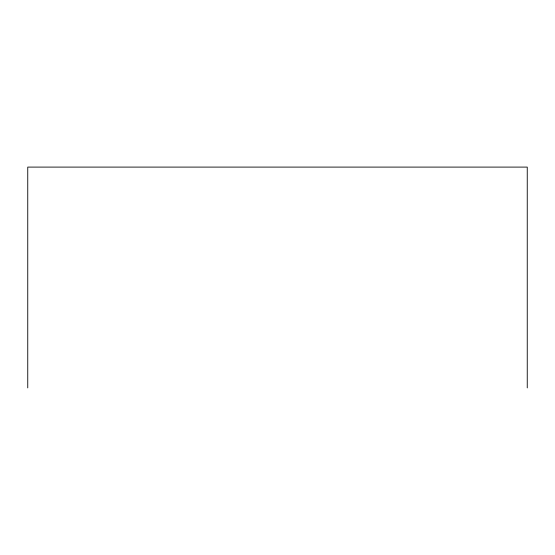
<?xml version="1.0" encoding="UTF-8"?>
<svg xmlns="http://www.w3.org/2000/svg" width="555" height="555" viewBox="0 0 555 555"><rect width="100%" height="100%" fill="white"/><g stroke="black" fill="none" stroke-linecap="round" stroke-linejoin="round"><path stroke-width="0.83" d="M527.25 387.903L527.25 167.097L27.75 167.097L27.75 387.903"/></g></svg>
